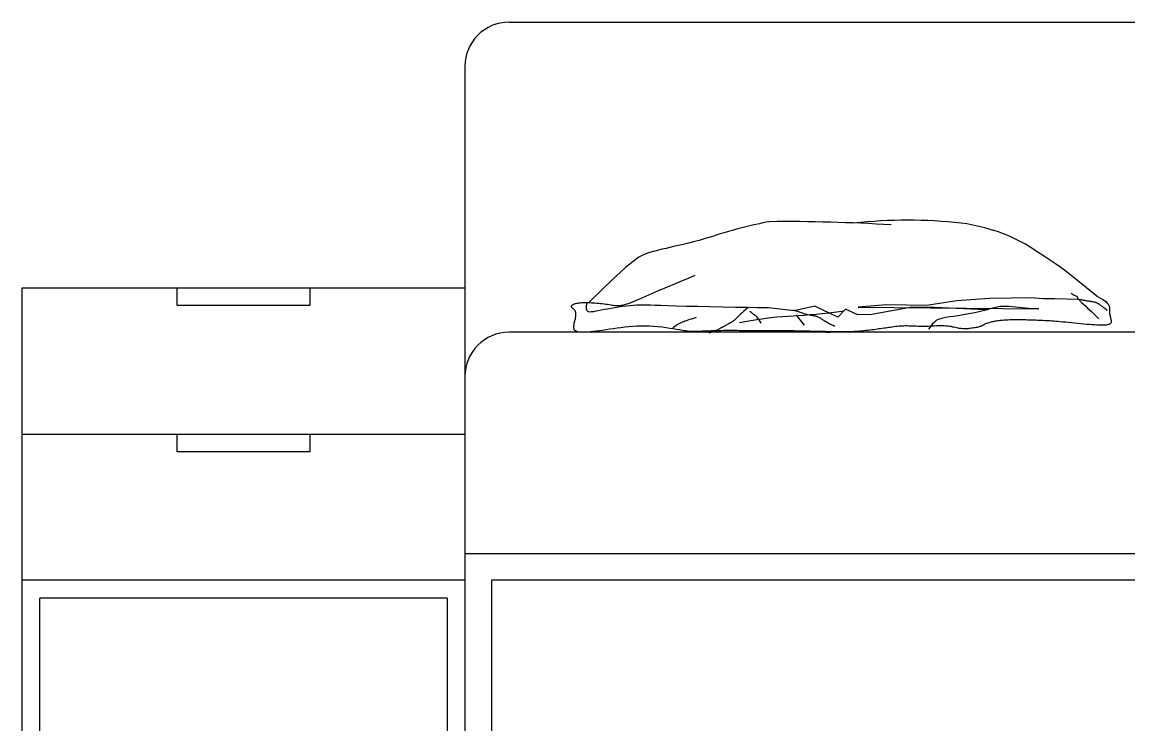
# Model space of a CAD drawing. Header units: millimetres. Extents: x 6388 to 59789, y -18725 to 8137.
# Drawn here: x 55827 to 57077, y -4990 to -4190 of the extents above; entities that cross this region are included whole.
import ezdxf

# ---------------------------------------------------------------- set-up
doc = ezdxf.new("R2010")
doc.units = ezdxf.units.MM

# ---------------------------------------------------------------- blocks, each defined once
blk = doc.blocks.new('A$C6F4378C2')
for p, q in [((550, 800), (1950, 800)), ((500, 750), (500, 0)), ((797.6, 563.6), (793, 562.3)), ((802.3, 565), (797.6, 563.6)), ((806.9, 566.2), (802.3, 565)), ((811.5, 567.5), (806.9, 566.2)), ((816, 568.6), (811.5, 567.5)), ((820.4, 569.7), (816, 568.6)), ((824.7, 570.7), (820.4, 569.7)), ((828.8, 571.6), (824.7, 570.7)), ((832.8, 572.5), (828.8, 571.6)), ((836.7, 573.4), (832.8, 572.5)), ((840.4, 574.1), (836.7, 573.4)), ((843.9, 574.8), (840.4, 574.1)), ((1066.9, 572.2), (1060.6, 573.3)), ((1073.6, 570.9), (1066.9, 572.2)), ((1080.4, 569.4), (1073.6, 570.9)), ((1087.4, 567.7), (1080.4, 569.4)), ((1094.5, 565.7), (1087.4, 567.7)), ((1101.5, 563.6), (1094.5, 565.7)), ((1108.3, 561.2), (1101.5, 563.6)), ((752.6, 550.5), (749.6, 549.8)), ((755.5, 551.2), (752.6, 550.5)), ((758.4, 551.9), (755.5, 551.2)), ((761.4, 552.7), (758.4, 551.9)), ((764.5, 553.6), (761.4, 552.7)), ((767.9, 554.6), (764.5, 553.6)), ((771.5, 555.7), (767.9, 554.6)), ((775.5, 556.9), (771.5, 555.7)), ((779.6, 558.2), (775.5, 556.9)), ((783.9, 559.5), (779.6, 558.2)), ((788.4, 560.9), (783.9, 559.5)), ((793, 562.3), (788.4, 560.9)), ((1115, 558.5), (1108.3, 561.2)), ((1121.3, 555.6), (1115, 558.5)), ((1127.3, 552.6), (1121.3, 555.6)), ((1133.1, 549.3), (1127.3, 552.6)), ((706.2, 539.3), (701.8, 537.5)), ((710.2, 540.5), (706.2, 539.3)), ((714.4, 541.6), (710.2, 540.5)), ((718.6, 542.6), (714.4, 541.6)), ((723, 543.7), (718.6, 542.6)), ((727.3, 544.7), (723, 543.7)), ((731.5, 545.7), (727.3, 544.7)), ((735.6, 546.6), (731.5, 545.7)), ((739.5, 547.5), (735.6, 546.6)), ((743.1, 548.3), (739.5, 547.5)), ((746.5, 549.1), (743.1, 548.3)), ((749.6, 549.8), (746.5, 549.1)), ((1138.5, 546), (1133.1, 549.3)), ((1143.7, 542.7), (1138.5, 546)), ((1148.7, 539.4), (1143.7, 542.7)), ((1153.5, 536.2), (1148.7, 539.4)), ((690, 530), (681.5, 523.1)), ((696.5, 534.6), (690, 530)), ((701.8, 537.5), (696.5, 534.6)), ((1158.1, 533.1), (1153.5, 536.2)), ((1162.5, 530.2), (1158.1, 533.1)), ((1167.1, 527.1), (1162.5, 530.2)), ((1172.1, 523.7), (1167.1, 527.1)), ((670.8, 513.4), (657.2, 500.4)), ((681.5, 523.1), (670.8, 513.4)), ((752.4, 511.1), (760, 514.3)), ((1177.8, 519.6), (1172.1, 523.7)), ((1184.5, 514.5), (1177.8, 519.6)), ((1192.5, 508.2), (1184.5, 514.5)), ((0, 0), (0, 500)), ((0, 500), (500, 500)), ((175, 480), (175, 500)), ((325, 500), (325, 480)), ((500, 500), (500, 0)), ((500, 500), (500, 0)), ((657.2, 500.4), (640.2, 483.5)), ((725.4, 499.8), (729.6, 501.6)), ((729.6, 501.6), (734.4, 503.6)), ((734.4, 503.6), (739.7, 505.8)), ((739.7, 505.8), (745.7, 508.3)), ((745.7, 508.3), (752.4, 511.1)), ((1202.2, 500.3), (1192.5, 508.2)), ((1213.7, 490.7), (1202.2, 500.3)), ((694.6, 486.4), (697.7, 487.8)), ((697.7, 487.8), (701, 489.3)), ((701, 489.3), (704.3, 490.7)), ((704.3, 490.7), (707.6, 492.2)), ((707.6, 492.2), (711, 493.7)), ((711, 493.7), (714.4, 495.2)), ((714.4, 495.2), (717.8, 496.7)), ((717.8, 496.7), (721.4, 498.2)), ((721.4, 498.2), (725.4, 499.8)), ((1092.5, 488.2), (1055.8, 485.4)), ((1117, 488.5), (1092.5, 488.2)), ((1139, 488.7), (1117, 488.5)), ((1153.7, 487.6), (1139, 488.7)), ((1166, 487.7), (1153.7, 487.6)), ((1192.9, 486.8), (1166, 487.7)), ((1188.2, 491.3), (1184.7, 493.7)), ((1191.6, 490.3), (1188.2, 491.3)), ((1192.9, 486.8), (1191.6, 490.3)), ((1213.7, 490.7), (1218, 488.6)), ((1218, 488.6), (1221.3, 486.6)), ((325, 480), (175, 480)), ((620.4, 479.5), (620.5, 479.9)), ((620.4, 479.1), (620.4, 479.5)), ((620.5, 478.8), (620.4, 479.1)), ((620.5, 479.9), (620.7, 480.2)), ((620.7, 478.4), (620.5, 478.8)), ((620.7, 480.2), (621.1, 480.6)), ((621, 478), (620.7, 478.4)), ((621.3, 477.6), (621, 478)), ((621.1, 480.6), (621.6, 481)), ((621.7, 477.2), (621.3, 477.6)), ((621.6, 481), (622.2, 481.3)), ((622.1, 476.8), (621.7, 477.2)), ((622.6, 476.4), (622.1, 476.8)), ((622.2, 481.3), (622.9, 481.6)), ((623, 476), (622.6, 476.4)), ((622.9, 481.6), (623.7, 482)), ((623.4, 475.6), (623, 476)), ((623.8, 475.1), (623.4, 475.6)), ((623.7, 482), (624.6, 482.3)), ((624.2, 474.6), (623.8, 475.1)), ((624.6, 482.3), (625.6, 482.5)), ((625.6, 482.5), (626.7, 482.8)), ((626.7, 482.8), (627.8, 483)), ((627.8, 483), (629, 483.2)), ((629, 483.2), (630.3, 483.3)), ((630.3, 483.3), (631.6, 483.4)), ((631.6, 483.4), (633, 483.5)), ((633, 483.5), (634.4, 483.5)), ((634.4, 483.5), (636, 483.6)), ((636, 483.6), (637.6, 483.5)), ((637.4, 477.7), (637.5, 479.4)), ((637.5, 476.2), (637.4, 477.7)), ((637.5, 479.4), (637.6, 481.4)), ((637.6, 475), (637.5, 476.2)), ((637.6, 481.4), (637.6, 483.5)), ((637.6, 483.5), (639.3, 483.5)), ((638, 474.1), (637.6, 475)), ((639.3, 483.5), (641.1, 483.4)), ((641.1, 483.4), (642.9, 483.3)), ((642.9, 483.3), (644.9, 483.2)), ((644.9, 483.2), (646.9, 483.1)), ((646.9, 483.1), (648.9, 482.9)), ((648.9, 482.9), (651, 482.8)), ((651, 482.8), (653.1, 482.6)), ((653.1, 482.6), (655.2, 482.3)), ((657.4, 475.5), (653.9, 474.8)), ((655.2, 482.3), (657.2, 482.1)), ((657.2, 482.1), (659.2, 481.8)), ((661.1, 476.2), (657.4, 475.5)), ((659.2, 481.8), (661.1, 481.6)), ((661.1, 481.6), (662.9, 481.3)), ((665.2, 476.9), (661.1, 476.2)), ((662.9, 481.3), (664.7, 481)), ((664.7, 481), (666.3, 480.7)), ((669.3, 477.6), (665.2, 476.9)), ((666.3, 480.7), (667.9, 480.5)), ((667.9, 480.5), (669.5, 480.3)), ((673.6, 478.3), (669.3, 477.6)), ((669.5, 480.3), (671.2, 480.1)), ((671.2, 480.1), (672.8, 480.1)), ((672.8, 480.1), (674.6, 480.2)), ((678, 478.9), (673.6, 478.3)), ((674.6, 480.2), (676.5, 480.4)), ((676.5, 480.4), (678.5, 480.7)), ((682.3, 479.4), (678, 478.9)), ((678.5, 480.7), (680.7, 481.3)), ((680.7, 481.3), (683.1, 482)), ((686.5, 479.8), (682.3, 479.4)), ((683.1, 482), (685.8, 482.9)), ((685.8, 482.9), (688.6, 484)), ((690.6, 480.2), (686.5, 479.8)), ((688.6, 484), (691.5, 485.2)), ((694.4, 480.4), (690.6, 480.2)), ((691.5, 485.2), (694.6, 486.4)), ((698, 480.6), (694.4, 480.4)), ((701.5, 480.6), (698, 480.6)), ((705.3, 480.5), (701.5, 480.6)), ((709.7, 480.4), (705.3, 480.5)), ((715, 480.2), (709.7, 480.4)), ((721.4, 480), (715, 480.2)), ((729.2, 479.7), (721.4, 480)), ((738.8, 479.5), (729.2, 479.7)), ((750.2, 479.2), (738.8, 479.5)), ((763.2, 478.9), (750.2, 479.2)), ((777.1, 478.6), (763.2, 478.9)), ((791.5, 478.4), (777.1, 478.6)), ((805.8, 478.1), (791.5, 478.4)), ((819.5, 477.9), (805.8, 478.1)), ((817.5, 475.7), (815.1, 473.7)), ((820.2, 477.8), (817.5, 475.7)), ((832, 477.6), (819.5, 477.9)), ((843, 477.4), (829.7, 477.7)), ((843, 477.4), (832, 477.6)), ((871.8, 474.1), (843, 477.4)), ((895.3, 479.3), (871.8, 474.1)), ((921.1, 467.1), (895.3, 479.3)), ((930, 475.9), (921.1, 467.1)), ((943.7, 469.8), (930, 475.9)), ((976.2, 481), (944.4, 478.2)), ((944.4, 478.2), (1148.4, 476.5)), ((1003.1, 477.9), (959.8, 470)), ((1021.5, 480.2), (976.2, 481)), ((1016.8, 478), (1003.1, 477.9)), ((1030.4, 478.1), (1016.8, 478)), ((1055.8, 485.4), (1021.5, 480.2)), ((1088.2, 475.3), (1030.4, 478.1)), ((1091.7, 475.7), (1083.6, 473.6)), ((1104.7, 478.9), (1088.2, 475.3)), ((1114.7, 479), (1104.7, 478.9)), ((1137, 476.8), (1114.7, 479)), ((1148.4, 476.5), (1137, 476.8)), ((1194.1, 486.7), (1192.9, 486.8)), ((1195.3, 486.5), (1194.1, 486.7)), ((1194.1, 485.9), (1196.6, 483.5)), ((1196.3, 486.4), (1195.3, 486.5)), ((1197.3, 486.2), (1196.3, 486.4)), ((1196.6, 483.5), (1199, 481.3)), ((1198.3, 486.1), (1197.3, 486.2)), ((1199.2, 485.9), (1198.3, 486.1)), ((1199, 481.3), (1201.2, 479.3)), ((1200.1, 485.7), (1199.2, 485.9)), ((1201, 485.6), (1200.1, 485.7)), ((1201.9, 485.4), (1201, 485.6)), ((1201.2, 479.3), (1203.4, 477.3)), ((1202.8, 485.2), (1201.9, 485.4)), ((1203.7, 485.1), (1202.8, 485.2)), ((1203.4, 477.3), (1205.6, 475.3)), ((1204.6, 485), (1203.7, 485.1)), ((1205.5, 484.8), (1204.6, 485)), ((1206.4, 484.7), (1205.5, 484.8)), ((1205.6, 475.3), (1207.7, 473.4)), ((1207.3, 484.6), (1206.4, 484.7)), ((1208.2, 484.5), (1207.3, 484.6)), ((1209, 484.3), (1208.2, 484.5)), ((1209.8, 484.2), (1209, 484.3)), ((1210.6, 484), (1209.8, 484.2)), ((1211.3, 483.9), (1210.6, 484)), ((1212, 483.7), (1211.3, 483.9)), ((1212.6, 483.5), (1212, 483.7)), ((1213.2, 483.3), (1212.6, 483.5)), ((1213.7, 483.1), (1213.2, 483.3)), ((1214.2, 482.8), (1213.7, 483.1)), ((1214.8, 482.5), (1214.2, 482.8)), ((1215.3, 482.2), (1214.8, 482.5)), ((1215.9, 481.9), (1215.3, 482.2)), ((1216.4, 481.5), (1215.9, 481.9)), ((1217.1, 481), (1216.4, 481.5)), ((1217.7, 480.6), (1217.1, 481)), ((1218.4, 480.1), (1217.7, 480.6)), ((1219.2, 479.5), (1218.4, 480.1)), ((1220, 478.9), (1219.2, 479.5)), ((1220.9, 478.3), (1220, 478.9)), ((1221.7, 477.6), (1220.9, 478.3)), ((1221.3, 486.6), (1223.8, 484.8)), ((1222.7, 476.9), (1221.7, 477.6)), ((1223.6, 476.1), (1222.7, 476.9)), ((1224.6, 475.3), (1223.6, 476.1)), ((1223.8, 484.8), (1225.6, 483)), ((1225.6, 474.5), (1224.6, 475.3)), ((1225.6, 483), (1226.8, 481.4)), ((1226.8, 481.4), (1227.5, 479.8)), ((1227.5, 479.8), (1227.9, 478.3)), ((1227.9, 478.3), (1227.9, 476.9)), ((1227.9, 476.9), (1227.9, 475.6)), ((1227.9, 475.6), (1227.9, 474.3)), ((623.9, 461.3), (624.2, 462.6)), ((624.5, 474.1), (624.2, 474.6)), ((624.2, 462.6), (624.5, 463.9)), ((624.9, 473.6), (624.5, 474.1)), ((624.5, 463.9), (624.8, 465.2)), ((624.8, 465.2), (625, 466.4)), ((625.1, 472.9), (624.9, 473.6)), ((625, 466.4), (625.2, 467.6)), ((625.3, 472.2), (625.1, 472.9)), ((625.2, 467.6), (625.4, 468.7)), ((625.4, 471.5), (625.3, 472.2)), ((625.5, 470.6), (625.4, 471.5)), ((625.4, 468.7), (625.5, 469.7)), ((625.5, 469.7), (625.5, 470.6)), ((638.7, 473.4), (638, 474.1)), ((639.7, 473), (638.7, 473.4)), ((641.2, 472.8), (639.7, 473)), ((643, 472.9), (641.2, 472.8)), ((645.2, 473.1), (643, 472.9)), ((647.8, 473.6), (645.2, 473.1)), ((650.7, 474.1), (647.8, 473.6)), ((653.9, 474.8), (650.7, 474.1)), ((750.2, 463), (748.6, 462.4)), ((751.9, 463.6), (750.2, 463)), ((753.7, 464.2), (751.9, 463.6)), ((755.9, 464.9), (753.7, 464.2)), ((758.4, 465.6), (755.9, 464.9)), ((761.3, 466.5), (758.4, 465.6)), ((803.3, 462.7), (802.6, 462.2)), ((804, 463.3), (803.3, 462.7)), ((804.8, 464), (804, 463.3)), ((805.6, 464.8), (804.8, 464)), ((806.4, 465.6), (805.6, 464.8)), ((807.4, 466.6), (806.4, 465.6)), ((808.5, 467.7), (807.4, 466.6)), ((809.8, 469), (808.5, 467.7)), ((811.3, 470.4), (809.8, 469)), ((810.2, 460.9), (820.7, 462.9)), ((813.1, 472), (811.3, 470.4)), ((815.1, 473.7), (813.1, 472)), ((820.7, 462.9), (829.9, 464.4)), ((824, 471.8), (821.7, 473.4)), ((825.8, 470.5), (824, 471.8)), ((827.3, 469.4), (825.8, 470.5)), ((828.6, 468.4), (827.3, 469.4)), ((829.6, 467.4), (828.6, 468.4)), ((830.5, 466.4), (829.6, 467.4)), ((829.9, 464.4), (838.2, 465.6)), ((831.4, 465.3), (830.5, 466.4)), ((832.3, 463.9), (831.4, 465.3)), ((833.4, 462.3), (832.3, 463.9)), ((838.2, 465.6), (845.6, 466.5)), ((845.6, 466.5), (852.4, 467.2)), ((852.4, 467.2), (858.7, 467.7)), ((858.7, 467.7), (864.8, 468.1)), ((864.8, 468.1), (870.8, 468.5)), ((870.8, 468.5), (876.9, 468.9)), ((874.1, 473.8), (871.2, 474.9)), ((876.8, 472.9), (874.1, 473.8)), ((877.7, 465.6), (874.7, 469.5)), ((879.1, 472.1), (876.8, 472.9)), ((876.9, 468.9), (883.2, 469.4)), ((883.6, 457.8), (877.7, 465.6)), ((881.2, 471.4), (879.1, 472.1)), ((883, 470.9), (881.2, 471.4)), ((884.7, 470.4), (883, 470.9)), ((883.2, 469.4), (889.8, 469.9)), ((886.1, 470), (884.7, 470.4)), ((887.5, 469.7), (886.1, 470)), ((888.7, 469.4), (887.5, 469.7)), ((889.8, 469.2), (888.7, 469.4)), ((889.8, 469.9), (896.6, 470.5)), ((890.8, 469), (889.8, 469.2)), ((891.8, 468.9), (890.8, 469)), ((892.7, 468.7), (891.8, 468.9)), ((893.6, 468.6), (892.7, 468.7)), ((894.4, 468.4), (893.6, 468.6)), ((895.2, 468.3), (894.4, 468.4)), ((896, 468.1), (895.2, 468.3)), ((896.8, 467.9), (896, 468.1)), ((896.6, 470.5), (903.9, 471.2)), ((897.6, 467.7), (896.8, 467.9)), ((898.3, 467.4), (897.6, 467.7)), ((899.1, 467), (898.3, 467.4)), ((899.9, 466.7), (899.1, 467)), ((900.7, 466.2), (899.9, 466.7)), ((901.5, 465.8), (900.7, 466.2)), ((902.3, 465.2), (901.5, 465.8)), ((903.2, 464.7), (902.3, 465.2)), ((904.1, 464.1), (903.2, 464.7)), ((903.9, 471.2), (911.6, 472)), ((905, 463.5), (904.1, 464.1)), ((906, 462.9), (905, 463.5)), ((907, 462.2), (906, 462.9)), ((911.6, 472), (919.8, 473)), ((919.8, 473), (928.5, 474.1)), ((959.8, 470), (943.7, 469.8)), ((1032.4, 463.1), (1030.3, 461.5)), ((1034.6, 464.4), (1032.4, 463.1)), ((1037.1, 465.3), (1034.6, 464.4)), ((1040, 466), (1037.1, 465.3)), ((1043.4, 466.7), (1040, 466)), ((1047.3, 467.2), (1043.4, 466.7)), ((1051.9, 467.9), (1047.3, 467.2)), ((1057, 468.6), (1051.9, 467.9)), ((1062.8, 469.5), (1057, 468.6)), ((1069.2, 470.6), (1062.8, 469.5)), ((1076.1, 471.9), (1069.2, 470.6)), ((1083.6, 473.6), (1076.1, 471.9)), ((1100.4, 462.6), (1099.1, 462.4)), ((1101.8, 462.8), (1100.4, 462.6)), ((1103.1, 463), (1101.8, 462.8)), ((1104.5, 463.2), (1103.1, 463)), ((1105.9, 463.3), (1104.5, 463.2)), ((1107.4, 463.4), (1105.9, 463.3)), ((1108.9, 463.6), (1107.4, 463.4)), ((1110.5, 463.7), (1108.9, 463.6)), ((1112.1, 463.7), (1110.5, 463.7)), ((1113.8, 463.8), (1112.1, 463.7)), ((1115.5, 463.9), (1113.8, 463.8)), ((1117.3, 463.9), (1115.5, 463.9)), ((1119.2, 464), (1117.3, 463.9)), ((1121.1, 464), (1119.2, 464)), ((1123, 464), (1121.1, 464)), ((1125, 464), (1123, 464)), ((1127.1, 464), (1125, 464)), ((1129.2, 464), (1127.1, 464)), ((1131.3, 463.9), (1129.2, 464)), ((1133.5, 463.9), (1131.3, 463.9)), ((1135.6, 463.8), (1133.5, 463.9)), ((1137.9, 463.8), (1135.6, 463.8)), ((1140.1, 463.7), (1137.9, 463.8)), ((1142.3, 463.6), (1140.1, 463.7)), ((1144.5, 463.5), (1142.3, 463.6)), ((1146.6, 463.4), (1144.5, 463.5)), ((1148.8, 463.3), (1146.6, 463.4)), ((1150.9, 463.2), (1148.8, 463.3)), ((1152.9, 463.1), (1150.9, 463.2)), ((1154.9, 463), (1152.9, 463.1)), ((1156.9, 462.9), (1154.9, 463)), ((1158.9, 462.8), (1156.9, 462.9)), ((1160.9, 462.7), (1158.9, 462.8)), ((1162.9, 462.5), (1160.9, 462.7)), ((1165.1, 462.4), (1162.9, 462.5)), ((1207.7, 473.4), (1209.7, 471.4)), ((1209.7, 471.4), (1211.8, 469.4)), ((1211.8, 469.4), (1213.8, 467.3)), ((1213.8, 467.3), (1215.9, 465.1)), ((1227.9, 474.3), (1227.9, 473)), ((1227.9, 473), (1228, 471.8)), ((1228, 471.8), (1228.2, 470.6)), ((1228.2, 470.6), (1228.4, 469.5)), ((1228.4, 469.5), (1228.7, 468.4)), ((1228.7, 468.4), (1229, 467.3)), ((1229, 467.3), (1229.3, 466.3)), ((1229.3, 466.3), (1229.5, 465.4)), ((1229.5, 465.4), (1229.7, 464.5)), ((1229.7, 464.5), (1229.9, 463.7)), ((1229.9, 463.7), (1230, 462.9)), ((1230, 462.9), (1230, 462.2)), ((1950, 450), (550, 450)), ((623, 456.5), (623.2, 457.6)), ((623, 455.5), (623, 456.5)), ((623, 454.5), (623, 455.5)), ((623.3, 453.6), (623, 454.5)), ((623.2, 457.6), (623.4, 458.8)), ((623.6, 452.7), (623.3, 453.6)), ((623.4, 458.8), (623.6, 460.1)), ((623.6, 460.1), (623.9, 461.3)), ((624.2, 452), (623.6, 452.7)), ((625, 451.4), (624.2, 452)), ((626, 450.9), (625, 451.4)), ((627.3, 450.4), (626, 450.9)), ((629, 450.2), (627.3, 450.4)), ((630.9, 450), (629, 450.2)), ((635.7, 450), (633.1, 449.9)), ((638.5, 450.2), (635.7, 450)), ((641.5, 450.4), (638.5, 450.2)), ((644.8, 450.7), (641.5, 450.4)), ((648.2, 451.1), (644.8, 450.7)), ((651.9, 451.6), (648.2, 451.1)), ((655.6, 452.1), (651.9, 451.6)), ((659.6, 452.7), (655.6, 452.1)), ((663.6, 453.3), (659.6, 452.7)), ((667.7, 453.9), (663.6, 453.3)), ((672, 454.6), (667.7, 453.9)), ((676.3, 455.1), (672, 454.6)), ((680.7, 455.7), (676.3, 455.1)), ((685.2, 456.2), (680.7, 455.7)), ((689.7, 456.6), (685.2, 456.2)), ((694.4, 456.9), (689.7, 456.6)), ((699.1, 457), (694.4, 456.9)), ((703.8, 457), (699.1, 457)), ((708.6, 456.9), (703.8, 457)), ((713.4, 456.6), (708.6, 456.9)), ((718.1, 456.1), (713.4, 456.6)), ((722.8, 455.6), (718.1, 456.1)), ((727.2, 455.1), (722.8, 455.6)), ((731.5, 454.4), (727.2, 455.1)), ((735.5, 453.8), (731.5, 454.4)), ((735.8, 455.3), (734.2, 453.8)), ((739.1, 453.2), (735.5, 453.8)), ((737.3, 456.6), (735.8, 455.3)), ((738.7, 457.6), (737.3, 456.6)), ((740.2, 458.6), (738.7, 457.6)), ((742.4, 452.6), (739.1, 453.2)), ((741.6, 459.4), (740.2, 458.6)), ((743, 460.1), (741.6, 459.4)), ((745.3, 452.1), (742.4, 452.6)), ((744.4, 460.7), (743, 460.1)), ((745.8, 461.3), (744.4, 460.7)), ((747.7, 451.7), (745.3, 452.1)), ((747.2, 461.9), (745.8, 461.3)), ((748.6, 462.4), (747.2, 461.9)), ((749.7, 451.4), (747.7, 451.7)), ((751.5, 451.1), (749.7, 451.4)), ((753, 450.9), (751.5, 451.1)), ((754.4, 450.8), (753, 450.9)), ((755.7, 450.8), (754.4, 450.8)), ((757.2, 450.7), (755.7, 450.8)), ((758.7, 450.8), (757.2, 450.7)), ((760.5, 450.8), (758.7, 450.8)), ((762.7, 450.9), (760.5, 450.8)), ((765.2, 451), (762.7, 450.9)), ((768.1, 451.1), (765.2, 451)), ((771.2, 451.2), (768.1, 451.1)), ((774.6, 451.3), (771.2, 451.2)), ((778.2, 451.4), (774.6, 451.3)), ((779.8, 450.5), (777.7, 449.7)), ((781.8, 451.5), (778.2, 451.4)), ((781.7, 451.2), (779.8, 450.5)), ((783.5, 452), (781.7, 451.2)), ((785.4, 451.6), (781.8, 451.5)), ((785.2, 452.7), (783.5, 452)), ((786.8, 453.5), (785.2, 452.7)), ((789.1, 451.7), (785.4, 451.6)), ((788.2, 454.2), (786.8, 453.5)), ((789.5, 454.9), (788.2, 454.2)), ((792.6, 451.8), (789.1, 451.7)), ((790.6, 455.5), (789.5, 454.9)), ((791.7, 456.1), (790.6, 455.5)), ((792.7, 456.6), (791.7, 456.1)), ((795.9, 451.8), (792.6, 451.8)), ((793.5, 457.1), (792.7, 456.6)), ((794.3, 457.5), (793.5, 457.1)), ((795, 458), (794.3, 457.5)), ((795.7, 458.3), (795, 458)), ((796.3, 458.7), (795.7, 458.3)), ((799.1, 451.8), (795.9, 451.8)), ((796.9, 459), (796.3, 458.7)), ((797.4, 459.3), (796.9, 459)), ((797.9, 459.6), (797.4, 459.3)), ((798.5, 459.9), (797.9, 459.6)), ((799, 460.1), (798.5, 459.9)), ((799.6, 460.4), (799, 460.1)), ((802, 451.8), (799.1, 451.8)), ((800.1, 460.7), (799.6, 460.4)), ((800.7, 461), (800.1, 460.7)), ((801.3, 461.4), (800.7, 461)), ((802, 461.8), (801.3, 461.4)), ((802.6, 462.2), (802, 461.8)), ((804.9, 451.8), (802, 451.8)), ((807.6, 451.8), (804.9, 451.8)), ((810.3, 451.7), (807.6, 451.8)), ((813.1, 451.7), (810.3, 451.7)), ((815.9, 451.6), (813.1, 451.7)), ((818.8, 451.6), (815.9, 451.6)), ((822, 451.5), (818.8, 451.6)), ((825.3, 451.5), (822, 451.5)), ((829, 451.5), (825.3, 451.5)), ((832.9, 451.5), (829, 451.5)), ((837, 451.5), (832.9, 451.5)), ((834.6, 460.3), (833.4, 462.3)), ((841.4, 451.5), (837, 451.5)), ((846, 451.5), (841.4, 451.5)), ((850.9, 451.5), (846, 451.5)), ((855.9, 451.5), (850.9, 451.5)), ((861.1, 451.4), (855.9, 451.5)), ((866.5, 451.4), (861.1, 451.4)), ((872.1, 451.4), (866.5, 451.4)), ((877.8, 451.3), (872.1, 451.4)), ((883.6, 451.2), (877.8, 451.3)), ((889.5, 451.1), (883.6, 451.2)), ((895.5, 451), (889.5, 451.1)), ((901.5, 450.8), (895.5, 451)), ((907.4, 450.7), (901.5, 450.8)), ((908.1, 461.6), (907, 462.2)), ((913.4, 450.6), (907.4, 450.7)), ((909.2, 460.9), (908.1, 461.6)), ((910.4, 460.3), (909.2, 460.9)), ((911.6, 459.6), (910.4, 460.3)), ((912.7, 459), (911.6, 459.6)), ((913.9, 458.5), (912.7, 459)), ((919.3, 450.5), (913.4, 450.6)), ((915, 457.9), (913.9, 458.5)), ((916, 457.5), (915, 457.9)), ((917, 457), (916, 457.5)), ((918, 456.7), (917, 457)), ((925, 450.4), (919.3, 450.5)), ((925.6, 450.1), (921.5, 450)), ((930.7, 450.3), (925, 450.4)), ((929.5, 450.2), (925.6, 450.1)), ((933.2, 450.3), (929.5, 450.2)), ((936.2, 450.3), (930.7, 450.3)), ((936.6, 450.5), (933.2, 450.3)), ((941.5, 450.2), (936.2, 450.3)), ((939.8, 450.7), (936.6, 450.5)), ((942.8, 450.9), (939.8, 450.7)), ((946.7, 450.2), (941.5, 450.2)), ((945.7, 451.1), (942.8, 450.9)), ((948.3, 451.3), (945.7, 451.1)), ((951.6, 450.2), (946.7, 450.2)), ((950.8, 451.6), (948.3, 451.3)), ((953.2, 451.8), (950.8, 451.6)), ((955.4, 452.1), (953.2, 451.8)), ((957.6, 452.4), (955.4, 452.1)), ((959.7, 452.6), (957.6, 452.4)), ((961.8, 452.9), (959.7, 452.6)), ((963.8, 453.2), (961.8, 452.9)), ((965.8, 453.4), (963.8, 453.2)), ((967.7, 453.7), (965.8, 453.4)), ((969.6, 454), (967.7, 453.7)), ((971.5, 454.2), (969.6, 454)), ((973.4, 454.5), (971.5, 454.2)), ((975.2, 454.7), (973.4, 454.5)), ((977.1, 455), (975.2, 454.7)), ((978.9, 455.3), (977.1, 455)), ((980.7, 455.5), (978.9, 455.3)), ((982.6, 455.8), (980.7, 455.5)), ((984.4, 456), (982.6, 455.8)), ((986.3, 456.3), (984.4, 456)), ((988.1, 456.5), (986.3, 456.3)), ((990, 456.7), (988.1, 456.5)), ((991.9, 456.8), (990, 456.7)), ((993.8, 457), (991.9, 456.8)), ((995.7, 457), (993.8, 457)), ((997.7, 457.1), (995.7, 457)), ((999.6, 457.1), (997.7, 457.1)), ((1001.6, 457), (999.6, 457.1)), ((1003.6, 457), (1001.6, 457)), ((1005.7, 456.9), (1003.6, 457)), ((1007.8, 456.8), (1005.7, 456.9)), ((1009.9, 456.7), (1007.8, 456.8)), ((1012, 456.6), (1009.9, 456.7)), ((1014.2, 456.5), (1012, 456.6)), ((1016.4, 456.5), (1014.2, 456.5)), ((1018.7, 456.5), (1016.4, 456.5)), ((1021, 456.5), (1018.7, 456.5)), ((1023.3, 456.6), (1021, 456.5)), ((1025.6, 456.7), (1023.3, 456.6)), ((1026.1, 456.7), (1023.7, 453.3)), ((1027.9, 456.8), (1025.6, 456.7)), ((1028.2, 459.4), (1026.1, 456.7)), ((1030.2, 457), (1027.9, 456.8)), ((1030.3, 461.5), (1028.2, 459.4)), ((1032.5, 457.1), (1030.2, 457)), ((1034.8, 457.1), (1032.5, 457.1)), ((1037, 457.2), (1034.8, 457.1)), ((1039.2, 457.2), (1037, 457.2)), ((1041.3, 457.1), (1039.2, 457.2)), ((1043.4, 457), (1041.3, 457.1)), ((1045.4, 456.8), (1043.4, 457)), ((1047.3, 456.5), (1045.4, 456.8)), ((1049.1, 456.3), (1047.3, 456.5)), ((1050.8, 455.9), (1049.1, 456.3)), ((1052.5, 455.6), (1050.8, 455.9)), ((1054.1, 455.3), (1052.5, 455.6)), ((1055.6, 455), (1054.1, 455.3)), ((1057, 454.7), (1055.6, 455)), ((1058.3, 454.4), (1057, 454.7)), ((1059.6, 454.2), (1058.3, 454.4)), ((1060.7, 454.1), (1059.6, 454.2)), ((1061.9, 453.9), (1060.7, 454.1)), ((1062.9, 453.9), (1061.9, 453.9)), ((1064, 453.8), (1062.9, 453.9)), ((1065.1, 453.8), (1064, 453.8)), ((1066.1, 453.9), (1065.1, 453.8)), ((1067.2, 453.9), (1066.1, 453.9)), ((1068.4, 454), (1067.2, 453.9)), ((1069.5, 454.1), (1068.4, 454)), ((1070.8, 454.3), (1069.5, 454.1)), ((1072.1, 454.5), (1070.8, 454.3)), ((1073.4, 454.6), (1072.1, 454.5)), ((1074.8, 454.8), (1073.4, 454.6)), ((1076.1, 455.1), (1074.8, 454.8)), ((1077.4, 455.3), (1076.1, 455.1)), ((1078.6, 455.5), (1077.4, 455.3)), ((1079.8, 455.8), (1078.6, 455.5)), ((1080.8, 456), (1079.8, 455.8)), ((1081.8, 456.3), (1080.8, 456)), ((1082.6, 456.6), (1081.8, 456.3)), ((1083.2, 456.8), (1082.6, 456.6)), ((1083.8, 457.1), (1083.2, 456.8)), ((1084.3, 457.3), (1083.8, 457.1)), ((1084.7, 457.6), (1084.3, 457.3)), ((1085.2, 457.8), (1084.7, 457.6)), ((1085.6, 458.1), (1085.2, 457.8)), ((1086.1, 458.4), (1085.6, 458.1)), ((1086.6, 458.7), (1086.1, 458.4)), ((1087.3, 459), (1086.6, 458.7)), ((1088, 459.3), (1087.3, 459)), ((1088.8, 459.7), (1088, 459.3)), ((1089.7, 460), (1088.8, 459.7)), ((1090.7, 460.3), (1089.7, 460)), ((1091.8, 460.7), (1090.7, 460.3)), ((1092.9, 461), (1091.8, 460.7)), ((1094.1, 461.3), (1092.9, 461)), ((1095.3, 461.6), (1094.1, 461.3)), ((1096.6, 461.9), (1095.3, 461.6)), ((1097.8, 462.2), (1096.6, 461.9)), ((1099.1, 462.4), (1097.8, 462.2)), ((1167.4, 462.2), (1165.1, 462.4)), ((1169.8, 462), (1167.4, 462.2)), ((1172.4, 461.8), (1169.8, 462)), ((1175.2, 461.5), (1172.4, 461.8)), ((1178.3, 461.2), (1175.2, 461.5)), ((1181.5, 460.9), (1178.3, 461.2)), ((1184.9, 460.6), (1181.5, 460.9)), ((1188.4, 460.2), (1184.9, 460.6)), ((1191.9, 459.9), (1188.4, 460.2)), ((1195.5, 459.5), (1191.9, 459.9)), ((1198.9, 459.2), (1195.5, 459.5)), ((1202.3, 458.9), (1198.9, 459.2)), ((1205.5, 458.6), (1202.3, 458.9)), ((1208.5, 458.4), (1205.5, 458.6)), ((1211.3, 458.2), (1208.5, 458.4)), ((1213.8, 458), (1211.3, 458.2)), ((1216.1, 457.9), (1213.8, 458)), ((1218.1, 457.9), (1216.1, 457.9)), ((1220, 457.9), (1218.1, 457.9)), ((1221.6, 457.9), (1220, 457.9)), ((1223.1, 458), (1221.6, 457.9)), ((1224.4, 458.1), (1223.1, 458)), ((1225.5, 458.3), (1224.4, 458.1)), ((1226.5, 458.6), (1225.5, 458.3)), ((1227.3, 458.8), (1226.5, 458.6)), ((1228.1, 459.2), (1227.3, 458.8)), ((1228.7, 459.5), (1228.1, 459.2)), ((1229.1, 460), (1228.7, 459.5)), ((1229.5, 460.4), (1229.1, 460)), ((1229.8, 461), (1229.5, 460.4)), ((1229.9, 461.6), (1229.8, 461)), ((1230, 462.2), (1229.9, 461.6)), ((633.1, 449.9), (630.9, 450)), ((777.7, 449.7), (775.4, 448.9)), ((912.6, 449.8), (907.8, 449.8)), ((917.1, 449.9), (912.6, 449.8)), ((921.5, 450), (917.1, 449.9)), ((0, 335), (500, 335)), ((175, 315), (175, 335)), ((325, 335), (325, 315)), ((325, 315), (175, 315)), ((2000, 200), (500, 200)), ((500, 170), (0, 170)), ((1970, 170), (530, 170)), ((530, 170), (530, 0)), ((20, 0), (20, 150)), ((480, 150), (20, 150)), ((480, 150), (480, 0))]:
    blk.add_line(p, q)
for centre, radius, start, end in [((550, 750), 50, 90, 180), ((999.9, -11.8), 588.2, 84.0734, 95.8991), ((862.5, -1288.6), 1863.5, 86.3374, 90.5705), ((550, 400), 50, 90, 180)]:
    blk.add_arc(centre, radius, start, end)

msp = doc.modelspace()

# ---------------------------------------------------------------- block references
msp.add_blockref('A$C6F4378C2', (55826.9, -4989.6))

doc.saveas('drawing.dxf')
